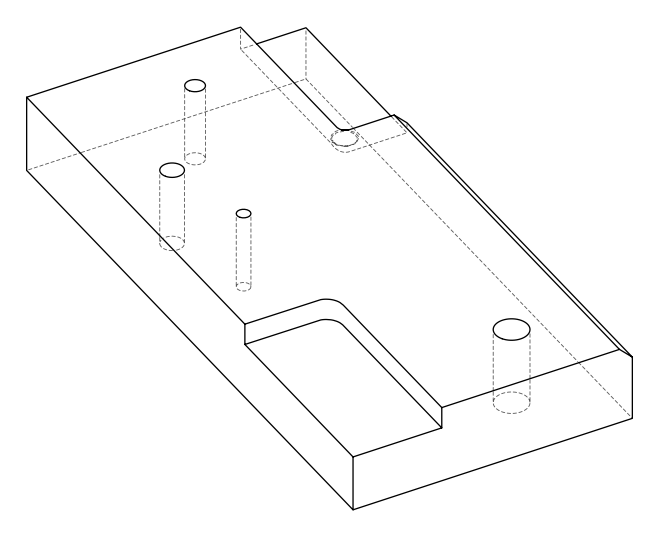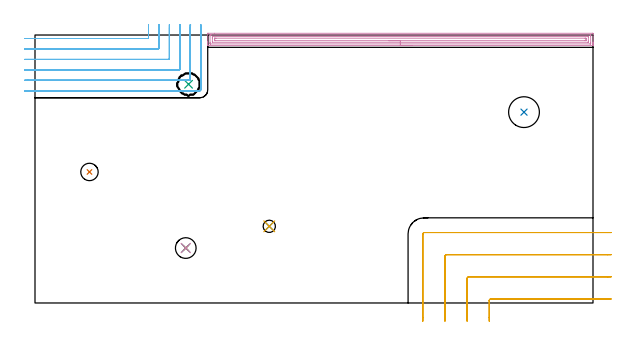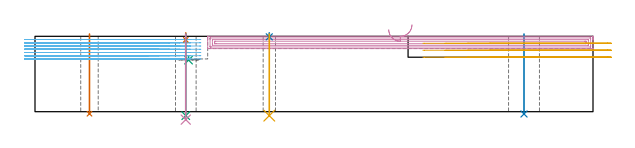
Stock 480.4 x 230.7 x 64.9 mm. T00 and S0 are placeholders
(PLAN: 11 operations, 9 tool changes, 32 min)
(1 INDEXABLE_INSERT_DRILL_THROUGH_HOLE_FROM_SOLID | STEP1HOLE | NXT0302_001 | 0.28 min | 11433 mm3)
(2 INDEXABLE_INSERT_DRILL_THROUGH_HOLE_FROM_SOLID_1 | STEP1HOLE_2 | NXT0302_024 | 0.28 min | 35753 mm3)
(3 INDEXABLE_INSERT_DRILL_BLIND_HOLE_FROM_SOLID | STEP1POCKET | NXT0302_009 | 0.02 min | 5736 mm3)
(4 AREA_MILL | FG_CHAMFER_SURFACE | UGT0205_001 | 10.86 min | 18981 mm3)
(5 MILL_CORNER_NOTCH_RECTANGULAR | CORNER_NOTCH_RECTANGULAR | UGT0201_109 | Follow Part, ap 6.35, ae 75% | 4.69 min | 209306 mm3)
(6 MILL_CORNER_NOTCH_RECTANGULAR_1 | CORNER_NOTCH_RECTANGULAR_1 | NXT0201_011 | Follow Part, ap 3, ae 75% | 14.96 min | 150539 mm3)
(7 SPOT_DRILL | STEP1HOLE_1 | NXT0321_9005460120000 | 0.05 min | 197 mm3)
(8 SPOT_DRILL_1 | STEP1HOLE_3 | NXT0321_9005460120000 | 0.03 min | 5 mm3)
(9 DRILL_THROUGH_HOLE_INTO_CENTER | STEP1HOLE_1 | NXT0301_077 | 0.28 min | 5537 mm3)
(10 DRILL_TO_ENLARGE_THROUGH_HOLE | STEP1HOLE_1 | UGT0301_248 | 0.3 min | 10391 mm3)
(11 DRILL_THROUGH_HOLE_INTO_CENTER_1 | STEP1HOLE_3 | NXT0301_077 | 0.28 min | 5698 mm3)
(TOOL NXT0302_001 | Index. Insert Drill 15mm [880-D1500L20-05] | D15 PA176 FL75 Z2)
(TOOL NXT0302_024 | Index. Insert Drill 26.5mm [880-D2650L32-03] | D26.5 PA176 FL80 Z2)
(TOOL NXT0302_009 | Index. Insert Drill 19mm [880-D1900L25-05] | D19 PA176 FL95 Z2)
(TOOL UGT0205_001 | Chamfer Mill 20 x 3 x 45 deg. | D20 FL50 Z2)
(TOOL UGT0201_109 | End Mill 25.4 mm | D25.4 FL25 Z2)
(TOOL NXT0201_011 | ENDMILL 12mm [2P460-1200-NA 1630] | D12 FL38 Z6)
(TOOL NXT0321_9005460120000 | NC Spot Drill, 142deg, 12mm, Carbide, Uncoated | D12 PA142 FL30 Z2)
(TOOL NXT0301_077 | Carbide Drill 10.6mm [860.1-1060-053A1-MM 2214] | D10.6 PA140 FL71 Z2)
(TOOL UGT0301_248 | Twist Drill 17.8 mm | D17.8 PA118 FL130 Z2)
(OP 1 INDEXABLE_INSERT_DRILL_THROUGH_HOLE_FROM_SOLID)
G17 G21 G94 G90
T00 M6
G54
G17 G0 G90 X46.9 Y112.8 S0 M3
G43 Z74.9 H1
G94 G81 G98 Z-1.762 F250. R66.9
G80
M5
M2
(OP 2 INDEXABLE_INSERT_DRILL_THROUGH_HOLE_FROM_SOLID_1)
G17 G21 G94 G90
T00 M6
G54
G17 G0 G90 X421. Y164.3 S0 M3
G43 Z74.9 H1
G94 G81 G98 Z-1.963 F250. R66.9
G80
M5
M2
(OP 3 INDEXABLE_INSERT_DRILL_BLIND_HOLE_FROM_SOLID)
G17 G21 G94 G90
T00 M6
G54
G17 G0 G90 X132.2 Y188.3 S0 M3
G43 Z74.9 H1
G94 G81 G98 Z44.4 F250. R47.4
G80
M5
M2
(OP 4 AREA_MILL)
G17 G21 G94 G90
T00 M6
G54
G17 G0 G90 X324.551 Y221.604 S1061 M3
G43 Z74.9 H0
Z74.896
G94 G1 X324.513 Z74.025 F250.
X324.399 Z73.16
X324.21 Z72.308
X323.948 Z71.476
X323.614 Z70.67
X323.211 Z69.896
X322.743 Z69.161
X322.212 Z68.468
X321.622 Z67.825
X320.979 Z67.236
X320.287 Z66.705
X319.551 Z66.236
X318.777 Z65.833
X317.971 Z65.499
X317.139 Y221.603 Z65.237
X316.287 Z65.048
X315.423 Z64.935
X314.551 Z64.896
X148.869 Y221.6 Z64.9
X148.707 Y221.602 Z64.888
X148.7 Y221.604 Z64.886
Y221.941 Z64.558
Y222.267 Z64.232
Y222.933 Z63.562
Y224.148 Z62.349
Y224.696 Z61.798
Y231.748 Z54.749
X148.702 Y232.024 Z54.473
X148.71 Y232.192 Z54.306
X148.879 Y232.199 Z54.299
X149.315 Y232.2 Z54.3
X154.479
X479.785
X480.224 Y232.196 Z54.302
X480.39 Y232.192 Z54.306
X480.4 Y232.022 Z54.475
Y224.696 Z61.798
Y224.148 Z62.349
Y223.815 Z62.681
Y223.266 Z63.23
Y222.933 Z63.562
Y222.267 Z64.232
Y221.942 Z64.558
Y221.912 Z64.586
X480.39 Y221.618 Z64.873
X480.325 Y221.61 Z64.885
X480.28 Y221.606 Z64.892
X480.235 Y221.607 Z64.893
X314.551 Y221.603 Z64.896
Y223.018 Z63.482
X151.102 Y223.015 Z63.485
X151.018
X150.733 Y223.021 Z63.479
X150.71 Y223.114 Z63.386
X150.703 Y223.327 Z63.173
X150.701 Y223.815 Z62.685
X150.7 Y224.211 Z62.289
X150.701 Y229.985 Z56.515
X150.702 Y230.379 Z56.121
X150.71 Y230.771 Z55.729
X151.102 Y230.783 Z55.717
X151.185 Y230.785 Z55.715
X151.995 Y230.786 Z55.714
X477.998 Y230.785 Z55.715
X478.081
X478.367 Y230.779 Z55.721
X478.39 Y230.686 Z55.814
X478.397 Y230.473 Z56.027
X478.399 Y229.985 Z56.515
X478.4 Y229.589 Z56.911
X478.399 Y223.815 Z62.685
X478.398 Y223.421 Z63.079
X478.39 Y223.029 Z63.471
X477.998 Y223.023 Z63.477
X477.909 Y223.022 Z63.478
X314.551 Y223.018 Z63.482
Y224.432 Z62.068
X152.888 Y224.429 Z62.071
X152.798 Y224.43 Z62.07
X152.727 Y224.433 Z62.067
X152.712 Y224.435 Z62.065
X152.708 Y224.459 Z62.041
X152.704 Y224.511 Z61.989
X152.701 Y224.696 Z61.804
X152.7 Y224.882 Z61.618
Y228.222 Z58.278
Y229.104 Z57.396
X152.702 Y229.288 Z57.212
X152.708 Y229.35 Z57.15
X152.711 Y229.365 Z57.135
X152.72 Y229.367 Z57.133
X152.752 Y229.369 Z57.131
X152.888 Y229.371 Z57.129
X476.212
X476.302 Y229.37 Z57.13
X476.374 Y229.367 Z57.133
X476.388 Y229.365 Z57.135
X476.392 Y229.342 Z57.158
X476.396 Y229.289 Z57.211
X476.399 Y229.104 Z57.396
X476.4 Y228.918 Z57.582
Y225.392 Z61.108
X476.399 Y224.696 Z61.804
X476.397 Y224.513 Z61.987
X476.39 Y224.45 Z62.05
X476.386 Y224.441 Z62.059
X476.376 Y224.439 Z62.061
X476.344 Y224.437 Z62.063
X476.212 Y224.436 Z62.064
X314.551 Y224.432 Z62.068
Y225.846 Z60.654
X155.567 Y225.843 Z60.657
X155.298 Y225.844 Z60.656
X154.828 Y225.848 Z60.652
X154.726 Y225.85 Z60.65
X154.71 Y226.028 Z60.472
X154.7 Y226.434 Z60.066
Y226.459 Z60.041
X154.701 Y227.769 Z58.731
X154.703 Y227.876 Z58.624
X154.707 Y227.929 Z58.571
X154.71 Y227.949 Z58.551
X154.736 Y227.951 Z58.549
X154.945 Y227.955 Z58.545
X155.567 Y227.957 Z58.543
X155.836
X473.533
X473.802 Y227.956 Z58.544
X474.272 Y227.952 Z58.548
X474.374 Y227.95 Z58.55
X474.39 Y227.772 Z58.728
X474.4 Y227.366 Z59.134
Y227.341 Z59.159
Y226.485 Z60.015
X474.398 Y226.031 Z60.469
X474.394 Y225.924 Z60.576
X474.39 Y225.872 Z60.628
X474.384 Y225.856 Z60.644
X474.356 Y225.855 Z60.645
X474.148 Y225.852 Z60.648
X473.533 Y225.85 Z60.65
X473.257 Y225.849 Z60.651
X314.551 Y225.846 Z60.654
X313.679 Z60.692
X312.814 Z60.806
X311.963 Z60.995
X311.131 Z61.257
X310.325 Z61.591
X309.551 Z61.994
X308.815 Z62.462
X308.123 Z62.994
X307.48 Z63.583
X306.891 Z64.226
X306.359 Z64.918
X305.891 Z65.654
X305.488 Z66.428
X305.154 Z67.234
X304.892 Z68.066
X304.703 Z68.918
X304.589 Z69.783
X304.551 Z70.654
G0 Z74.9
M5
M2
(OP 5 MILL_CORNER_NOTCH_RECTANGULAR)
G17 G21 G94 G90
T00 M6
G54
G17 G0 G90 X496.1 Y3.45 S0 M3
G43 Z74.9 H0
Z58.9
G94 G1 X493.1 F250.
X392.313 F500.
G3 X391.05 Y2.187 R1.27
G1 Y-12.7
Y-15.7 F250.
G0 Z74.9
X496.1 Y22.5
Z58.9
G1 X493.1
X373.264 F500.
G3 X372. Y21.236 R1.27
G1 Y-12.7
Y-15.7 F250.
G0 Z74.9
X496.1 Y41.55
Z58.9
G1 X493.1
X354.214 F500.
G3 X352.95 Y40.286 R1.27
G1 Y-12.7
Y-15.7 F250.
G0 Z74.9
X496.1 Y60.6
Z58.9
G1 X493.1
X335.164 F500.
G3 X333.9 Y59.336 R1.27
G1 Y-12.7
Y-15.7 F250.
G0 Z74.9
X496.1 Y3.45
Z52.9
G1 X493.1
X392.313 F500.
G3 X391.05 Y2.187 R1.27
G1 Y-12.7
Y-15.7 F250.
G0 Z74.9
X496.1 Y22.5
Z52.9
G1 X493.1
X373.264 F500.
G3 X372. Y21.236 R1.27
G1 Y-12.7
Y-15.7 F250.
G0 Z74.9
X496.1 Y41.55
Z52.9
G1 X493.1
X354.214 F500.
G3 X352.95 Y40.286 R1.27
G1 Y-12.7
Y-15.7 F250.
G0 Z74.9
X496.1 Y60.6
Z52.9
G1 X493.1
X335.164 F500.
G3 X333.9 Y59.336 R1.27
G1 Y-12.7
Y-15.7 F250.
G0 Z74.9
X496.1 Y3.45
Z46.9
G1 X493.1
X392.313 F500.
G3 X391.05 Y2.187 R1.27
G1 Y-12.7
Y-15.7 F250.
G0 Z74.9
X496.1 Y22.5
Z46.9
G1 X493.1
X373.264 F500.
G3 X372. Y21.236 R1.27
G1 Y-12.7
Y-15.7 F250.
G0 Z74.9
X496.1 Y41.55
Z46.9
G1 X493.1
X354.214 F500.
G3 X352.95 Y40.286 R1.27
G1 Y-12.7
Y-15.7 F250.
G0 Z74.9
X496.1 Y60.6
Z46.9
G1 X493.1
X335.164 F500.
G3 X333.9 Y59.336 R1.27
G1 Y-12.7
Y-15.7 F250.
G0 Z74.9
M5
M2
(OP 6 MILL_CORNER_NOTCH_RECTANGULAR_1)
G17 G21 G94 G90
T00 M6
G54
G17 G0 G90 X-9. Y227.7 S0 M3
G43 Z74.9 H1
Z62.114
G94 G1 X-6. F250.
X97.105 F500.
G3 X97.7 Y228.295 R0.6
G1 Y235.764
G2 X97.71 Y236.7 R45.
G1 X97.772 Y239.699 F250.
G0 Z74.9
X-9. Y218.7
Z62.114
G1 X-6.
X106.105 F500.
G3 X106.7 Y219.295 R0.6
G1 Y235.764
G2 X106.712 Y236.7 R36.
G1 X106.79 Y239.699 F250.
G0 Z74.9
X-9. Y209.7
Z62.114
G1 X-6.
X115.104 F500.
G3 X115.7 Y210.295 R0.6
G1 Y235.764
G2 X115.716 Y236.7 R27.
G1 X115.82 Y239.698 F250.
G0 Z74.9
X-9. Y200.7
Z62.114
G1 X-6.
X124.104 F500.
G3 X124.7 Y201.296 R0.6
G1 Y235.764
G2 X124.724 Y236.7 R18.
G1 X124.88 Y239.696 F250.
G0 Z74.9
X-9. Y191.7
Z62.114
G1 X-6.
X131.414 F500.
G2 X132.977 Y191.7 R3.497
G1 X133.104
G3 X133.7 Y192.296 R0.6
G1 Y235.764
G2 X133.749 Y236.7 R9.
G1 X134.061 Y239.684 F250.
G0 Z74.9
X-9. Y182.7
Z62.114
G1 X-6.
X141.9 F500.
G3 X142.7 Y183.5 R0.8
G1 Y235.764
Y238.764 F250.
G0 Z74.9
X-9. Y227.7
Z59.329
G1 X-6.
X97.105 F500.
G3 X97.7 Y228.295 R0.6
G1 Y236.7
X97.701 Y239.7 F250.
G0 Z74.9
X-9. Y218.7
Z59.329
G1 X-6.
X106.105 F500.
G3 X106.7 Y219.295 R0.6
G1 Y228.295
Y236.7
X106.701 Y239.7 F250.
G0 Z74.9
X-9. Y209.7
Z59.329
G1 X-6.
X115.105 F500.
G3 X115.7 Y210.296 R0.6
G1 Y219.295
Y236.7
X115.701 Y239.7 F250.
G0 Z74.9
X-9. Y200.7
Z59.329
G1 X-6.
X124.104 F500.
G3 X124.7 Y201.296 R0.6
G1 Y210.296
Y236.7
X124.702 Y239.7 F250.
G0 Z74.9
X-9. Y191.7
Z59.329
G1 X-6.
X131.415 F500.
G2 X132.974 Y191.7 R3.498
G1 X133.104
G3 X133.7 Y192.296 R0.6
G1 Y201.296
Y236.7
X133.704 Y239.7 F250.
G0 Z74.9
X-9. Y182.7
Z59.329
G1 X-6.
X141.9 F500.
G3 X142.7 Y183.5 R0.8
G1 Y236.687
Y239.687 F250.
G0 Z74.9
X-9. Y227.7
Z56.543
G1 X-6.
X97.105 F500.
G3 X97.7 Y228.295 R0.6
G1 Y236.7
Y239.7 F250.
G0 Z74.9
X-9. Y218.7
Z56.543
G1 X-6.
X106.105 F500.
G3 X106.7 Y219.295 R0.6
G1 Y236.7
Y239.7 F250.
G0 Z74.9
X-9. Y209.7
Z56.543
G1 X-6.
X115.105 F500.
G3 X115.7 Y210.296 R0.6
G1 Y236.7
Y239.7 F250.
G0 Z74.9
X-9. Y200.7
Z56.543
G1 X-6.
X124.104 F500.
G3 X124.7 Y201.296 R0.6
G1 Y236.7
Y239.7 F250.
G0 Z74.9
X-9. Y191.7
Z56.543
G1 X-6.
X131.415 F500.
G2 X132.974 Y191.7 R3.498
G1 X133.104
G3 X133.7 Y192.296 R0.6
G1 Y236.7
Y239.7 F250.
G0 Z74.9
X-9. Y182.7
Z56.543
G1 X-6.
X141.9 F500.
G3 X142.7 Y183.5 R0.8
G1 Y236.7
Y239.7 F250.
G0 Z74.9
X-9. Y227.7
Z53.757
G1 X-6.
X97.105 F500.
G3 X97.7 Y228.295 R0.6
G1 Y236.7
Y239.7 F250.
G0 Z74.9
X-9. Y218.7
Z53.757
G1 X-6.
X106.105 F500.
G3 X106.7 Y219.295 R0.6
G1 Y236.7
Y239.7 F250.
G0 Z74.9
X-9. Y209.7
Z53.757
G1 X-6.
X115.105 F500.
G3 X115.7 Y210.296 R0.6
G1 Y236.7
Y239.7 F250.
G0 Z74.9
X-9. Y200.7
Z53.757
G1 X-6.
X124.104 F500.
G3 X124.7 Y201.296 R0.6
G1 Y236.7
Y239.7 F250.
G0 Z74.9
X-9. Y191.7
Z53.757
G1 X-6.
X131.414 F500.
G2 X132.977 Y191.7 R3.497
G1 X133.104
G3 X133.7 Y192.296 R0.6
G1 Y236.7
Y239.7 F250.
G0 Z74.9
X-9. Y182.7
Z53.757
G1 X-6.
X141.9 F500.
G3 X142.7 Y183.5 R0.8
G1 Y236.7
Y239.7 F250.
G0 Z74.9
X-9. Y227.7
Z50.971
G1 X-6.
X97.105 F500.
G3 X97.7 Y228.295 R0.6
G1 Y236.7
Y239.7 F250.
G0 Z74.9
X-9. Y218.7
Z50.971
G1 X-6.
X106.105 F500.
G3 X106.7 Y219.295 R0.6
G1 Y236.7
Y239.7 F250.
G0 Z74.9
X-9. Y209.7
Z50.971
G1 X-6.
X115.104 F500.
G3 X115.7 Y210.296 R0.6
G1 Y236.7
Y239.7 F250.
G0 Z74.9
X-9. Y200.7
Z50.971
G1 X-6.
X124.104 F500.
G3 X124.7 Y201.296 R0.6
G1 Y236.7
Y239.7 F250.
G0 Z74.9
X-9. Y191.7
Z50.971
G1 X-6.
X131.414 F500.
G2 X132.977 Y191.7 R3.497
G1 X133.104
G3 X133.7 Y192.296 R0.6
G1 Y236.7
Y239.7 F250.
G0 Z74.9
X-9. Y182.7
Z50.971
G1 X-6.
X141.9 F500.
G3 X142.7 Y183.5 R0.8
G1 Y236.7
Y239.7 F250.
G0 Z74.9
X-9. Y227.7
Z48.186
G1 X-6.
X97.105 F500.
G3 X97.7 Y228.295 R0.6
G1 Y236.7
Y239.7 F250.
G0 Z74.9
X-9. Y218.7
Z48.186
G1 X-6.
X106.105 F500.
G3 X106.7 Y219.295 R0.6
G1 Y236.7
Y239.7 F250.
G0 Z74.9
X-9. Y209.7
Z48.186
G1 X-6.
X115.104 F500.
G3 X115.7 Y210.296 R0.6
G1 Y236.7
Y239.7 F250.
G0 Z74.9
X-9. Y200.7
Z48.186
G1 X-6.
X124.104 F500.
G3 X124.7 Y201.296 R0.6
G1 Y236.7
Y239.7 F250.
G0 Z74.9
X-9. Y191.7
Z48.186
G1 X-6.
X131.414 F500.
G2 X132.977 Y191.7 R3.497
G1 X133.104
G3 X133.7 Y192.296 R0.6
G1 Y236.7
Y239.7 F250.
G0 Z74.9
X-9. Y182.7
Z48.186
G1 X-6.
X141.9 F500.
G3 X142.7 Y183.5 R0.8
G1 Y236.7
Y239.7 F250.
G0 Z74.9
X-9. Y227.7
Z45.4
G1 X-6.
X97.105 F500.
G3 X97.7 Y228.295 R0.6
G1 Y236.7
Y239.7 F250.
G0 Z74.9
X-9. Y218.7
Z45.4
G1 X-6.
X106.105 F500.
G3 X106.7 Y219.295 R0.6
G1 Y236.7
Y239.7 F250.
G0 Z74.9
X-9. Y209.7
Z45.4
G1 X-6.
X115.104 F500.
G3 X115.7 Y210.296 R0.6
G1 Y236.7
Y239.7 F250.
G0 Z74.9
X-9. Y200.7
Z45.4
G1 X-6.
X124.104 F500.
G3 X124.7 Y201.296 R0.6
G1 Y236.7
Y239.7 F250.
G0 Z74.9
X-9. Y191.7
Z45.4
G1 X-6.
X131.414 F500.
G2 X132.977 Y191.7 R3.497
G1 X133.104
G3 X133.7 Y192.296 R0.6
G1 Y236.7
Y239.7 F250.
G0 Z74.9
X-9. Y182.7
Z45.4
G1 X-6.
X141.9 F500.
G3 X142.7 Y183.5 R0.8
G1 Y236.7
Y239.7 F250.
G0 Z74.9
M5
M2
(OP 7 SPOT_DRILL)
G17 G21 G94 G90
T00 M6
G54
G17 G0 G90 X129.8 Y47.3 S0 M3
G43 Z74.9 H0
G94 G81 G98 Z61.9 F250. R67.9
G80
M5
M2
(OP 8 SPOT_DRILL_1)
G17 G21 G94 G90
T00 M6
G54
G17 G0 G90 X201.7 Y66. S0 M3
G43 Z74.9 H0
G94 G81 G98 Z64.439 F250. R67.9
G80
M5
M2
(OP 9 DRILL_THROUGH_HOLE_INTO_CENTER)
G17 G21 G94 G90
T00 M6
G54
G17 G0 G90 X129.8 Y47.3 S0 M3
G43 Z74.9 H1
G94 G73 G98 Z-3.429 F250. Q9.761 R66.9
G80
M5
M2
(OP 10 DRILL_TO_ENLARGE_THROUGH_HOLE)
G17 G21 G94 G90
T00 M6
G54
G17 G0 G90 X129.8 Y47.3 S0 M3
G43 Z74.9 H0
G94 G73 G98 Z-6.848 F250. Q14.35 R66.9
G80
M5
M2
(OP 11 DRILL_THROUGH_HOLE_INTO_CENTER_1)
G17 G21 G94 G90
T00 M6
G54
G17 G0 G90 X201.7 Y66. S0 M3
G43 Z74.9 H1
G94 G73 G98 Z-3.429 F250. Q9.761 R66.9
G80
M5
M2
